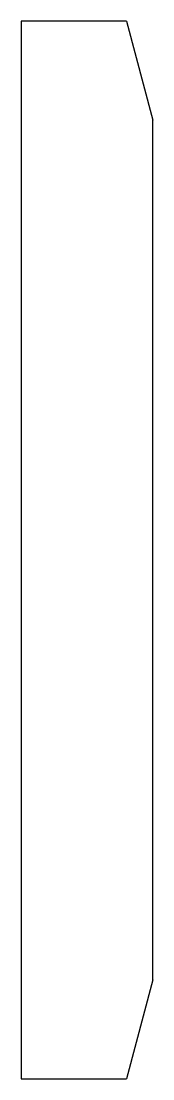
# Model space of a CAD drawing. Extents: x 79 to 99, y 59 to 219.
import ezdxf

# ---------------------------------------------------------------- set-up
doc = ezdxf.new("R2010")
doc.units = 0
doc.layers.get('0').update_dxf_attribs({"linetype": 'CONTINUOUS'})

msp = doc.modelspace()

# ---------------------------------------------------------------- linework, layer by layer
for p, q in [((94.61, 219), (98.61, 204)), ((98.61, 74), (94.61, 59))]:
    msp.add_line(p, q)
for points in [[(94.61, 219), (78.61, 219), (78.61, 59), (94.61, 59)], [(98.61, 74), (98.61, 204)]]:
    msp.add_lwpolyline(points)

doc.saveas('drawing.dxf')
